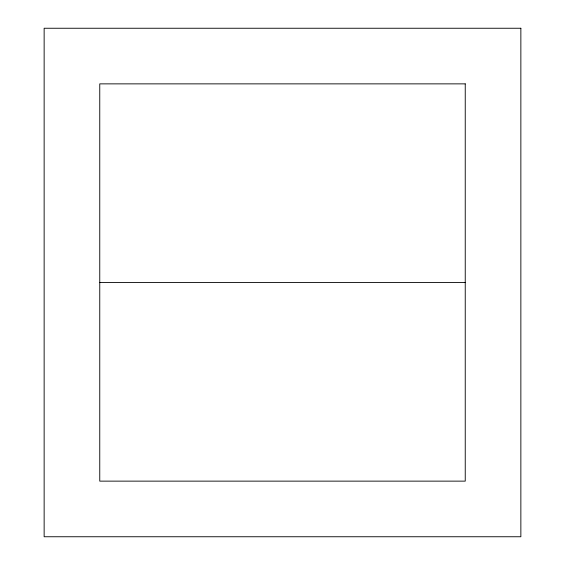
<?xml version="1.0" encoding="UTF-8"?>
<svg xmlns="http://www.w3.org/2000/svg" width="565" height="565" viewBox="0 0 565 565"><rect width="100%" height="100%" fill="white"/><g stroke="black" fill="none" stroke-linecap="round" stroke-linejoin="round"><path stroke-width="0.85" d="M99.758 282.5L465.242 282.5M520.859 28.25L44.141 28.25L44.141 536.75L520.859 536.75L520.859 28.25M465.242 83.867L99.758 83.867L99.758 481.133L465.242 481.133L465.242 83.867"/></g></svg>
